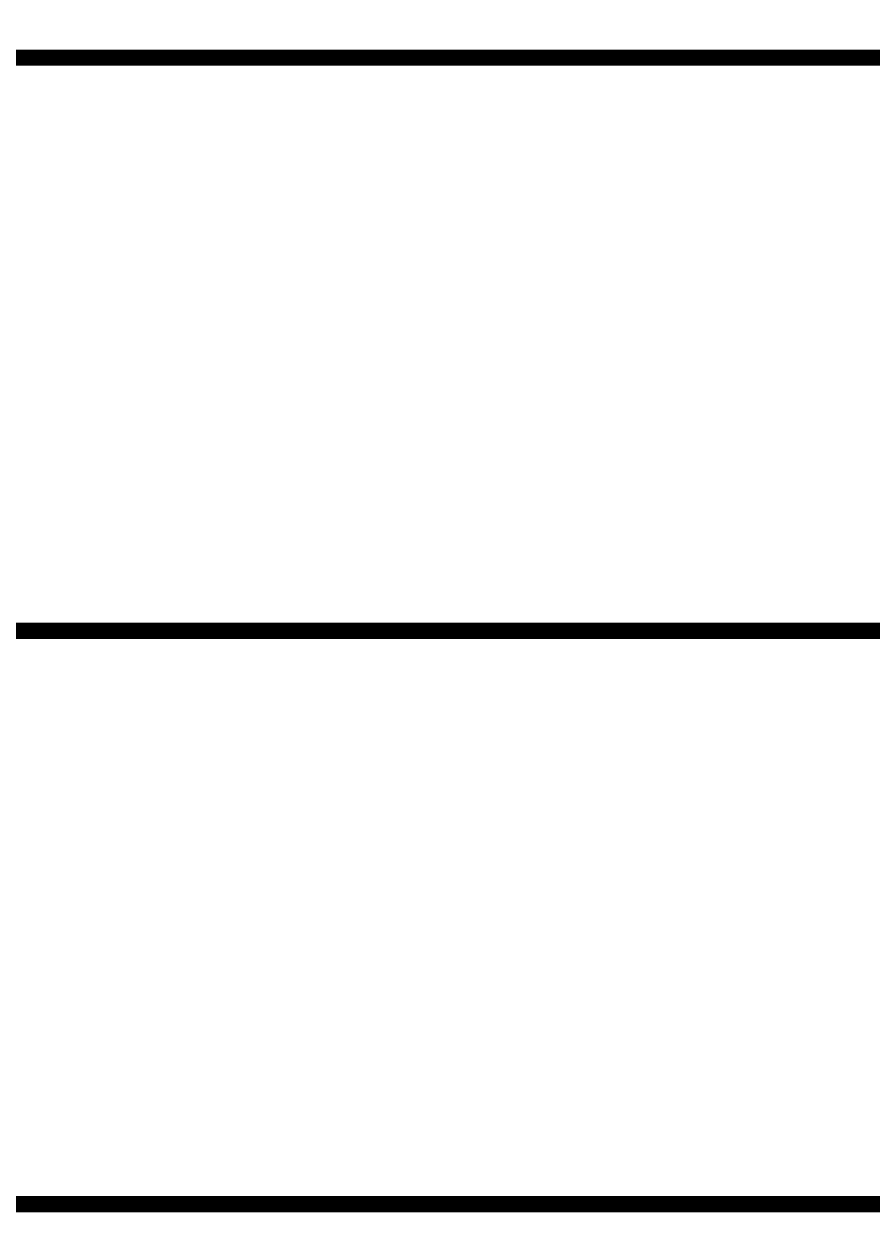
# Paper-space layout 'Layout1-A horizontal' of a CAD drawing. Header units: millimetres. Extents: x 0 to 267, y 0 to 194.
# Drawn here: x 17.16 to 34.46, y -0.15 to 24.09 of the extents above; entities that cross this region are included whole.
import ezdxf
from ezdxf.enums import TextEntityAlignment as Align

# ---------------------------------------------------------------- set-up
doc = ezdxf.new("R2010")
doc.units = ezdxf.units.MM
doc.header["$LTSCALE"] = 25.4
doc.layers.add('YS-TEXT-MEDIUM', color=6, linetype='Continuous')
doc.layers.add('YS-TITLEBLOCK-BORDERS', color=154, linetype='Continuous')
doc.styles.add('YS TEXT', font='')
doc.styles.get('YS TEXT').set_extended_font_data('Century Gothic')

# ---------------------------------------------------------------- blocks, each defined once
blk = doc.blocks.new('A Horizontal')
at = {"layer": 'YS-TITLEBLOCK-BORDERS', "linetype": 'Continuous'}
blk.add_line((0, 11.693), (182.365, 11.693), dxfattribs=at)
at = {"layer": 'YS-TITLEBLOCK-BORDERS', "linetype": 'Continuous', "const_width": 0.327}
blk.add_lwpolyline([(266.592, 193.578), (266.592, 0), (0, 0), (0, 193.578)], close=True, dxfattribs=at)
for points in [[(0, 23.385), (266.592, 23.385)], [(0, 11.693), (182.365, 11.693)]]:
    blk.add_lwpolyline(points, dxfattribs=at)
at = {"layer": 'YS-TEXT-MEDIUM', "style": 'YS TEXT'}
for tag, p in [('drawing_number', (126.296, 17.539)), ('project_number', (154.5, 17.539)), ('date', (173.118, 17.539)), ('scale', (116.929, 5.846)), ('drawn', (135.762, 5.846)), ('checked', (154.5, 5.846)), ('revision', (173.118, 5.846))]:
    blk.add_attdef(tag, text='', height=2.572, dxfattribs=at).set_placement(p, align=Align.CENTER)
for tag, p in [('site-single-line', (12.143, 16.147)), ('title-single-line', (12.143, 4.455))]:
    blk.add_attdef(tag, p, '', height=3.274, dxfattribs=at)

psp = doc.layouts.new('Layout1-A horizontal')

# ---------------------------------------------------------------- block references
psp.add_blockref('A Horizontal', (0.028, 0.018))

doc.saveas('drawing.dxf')
